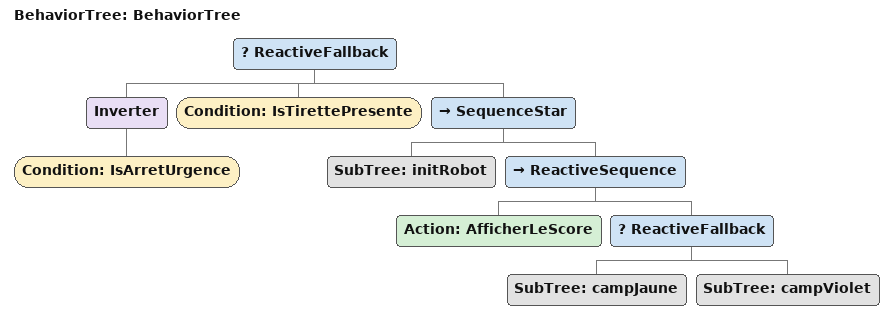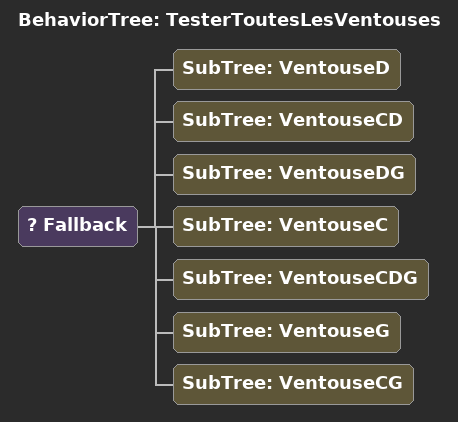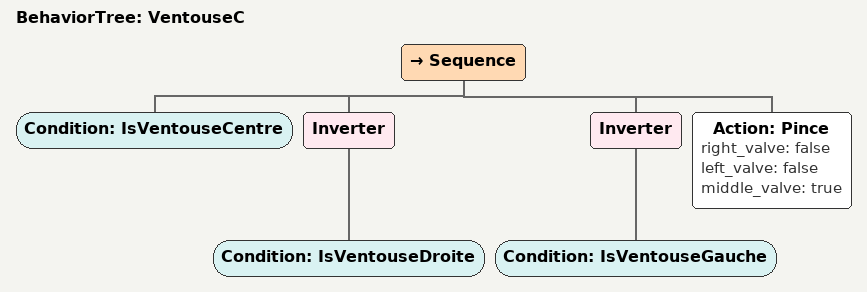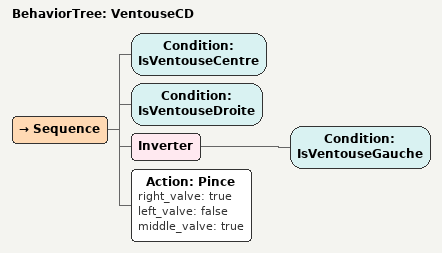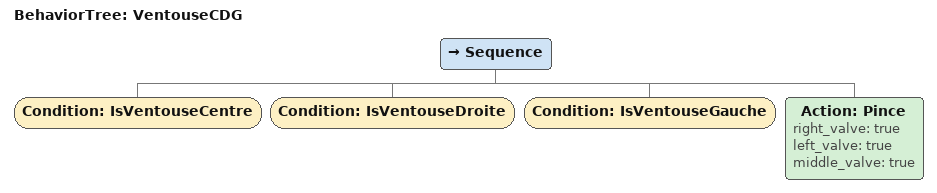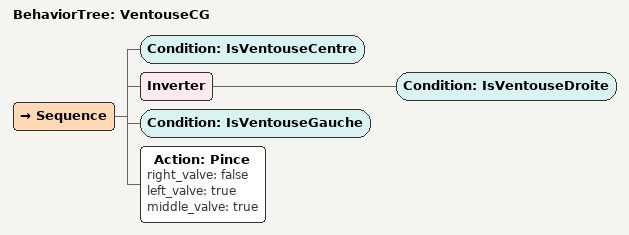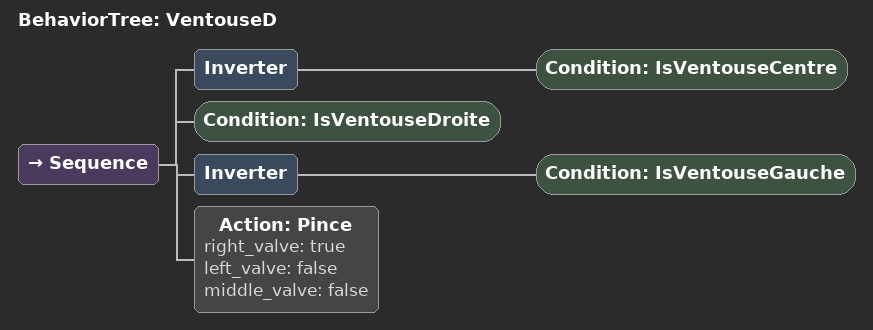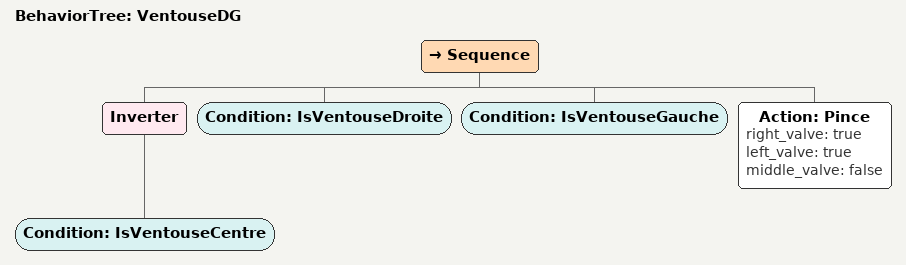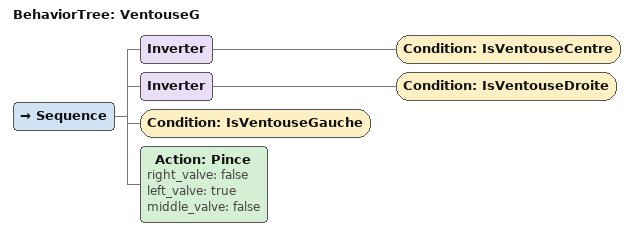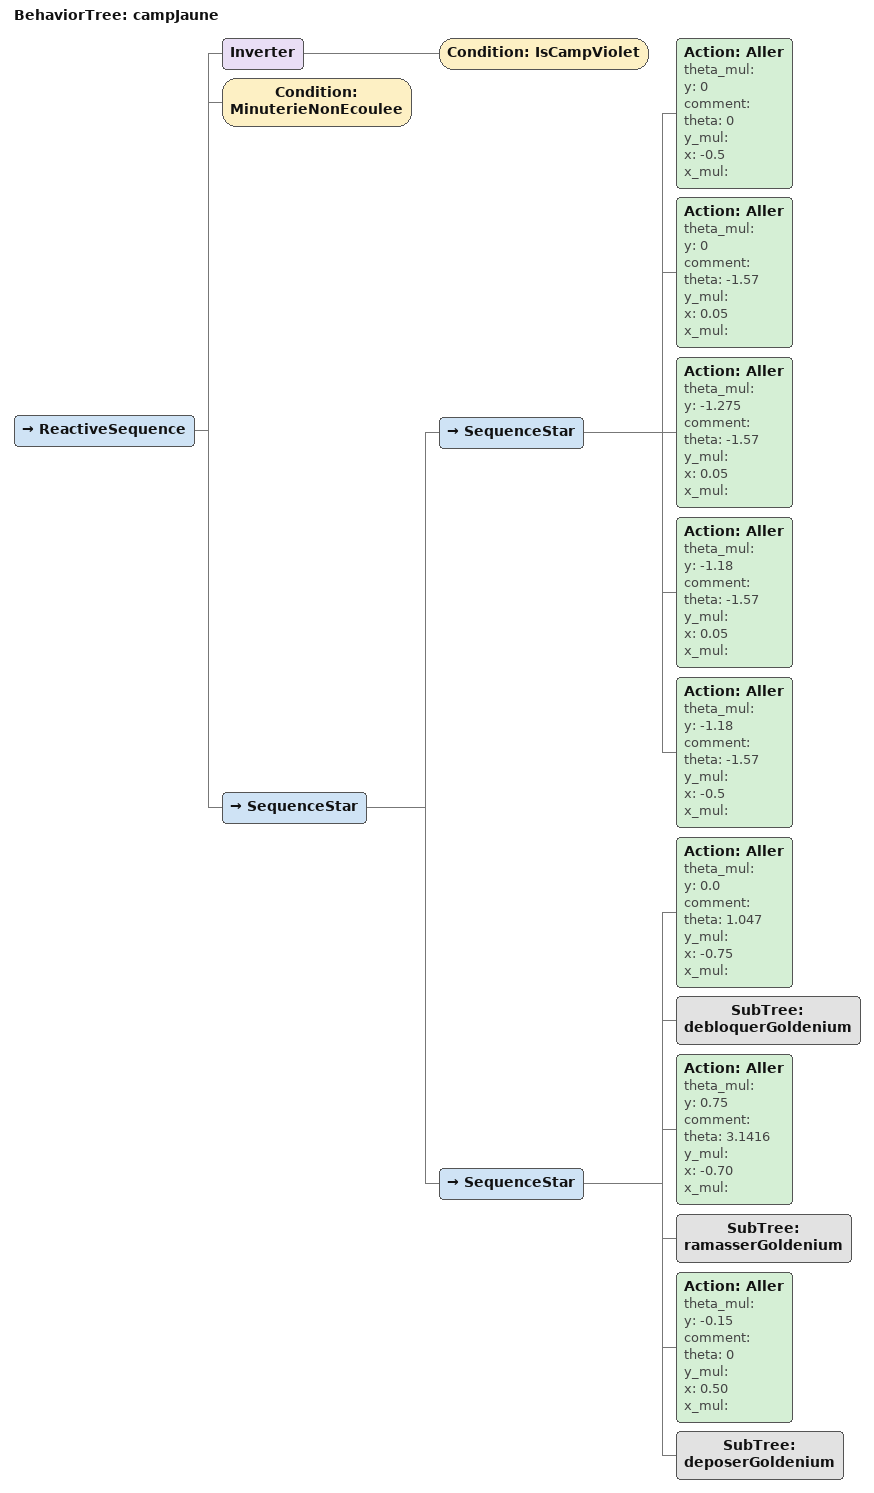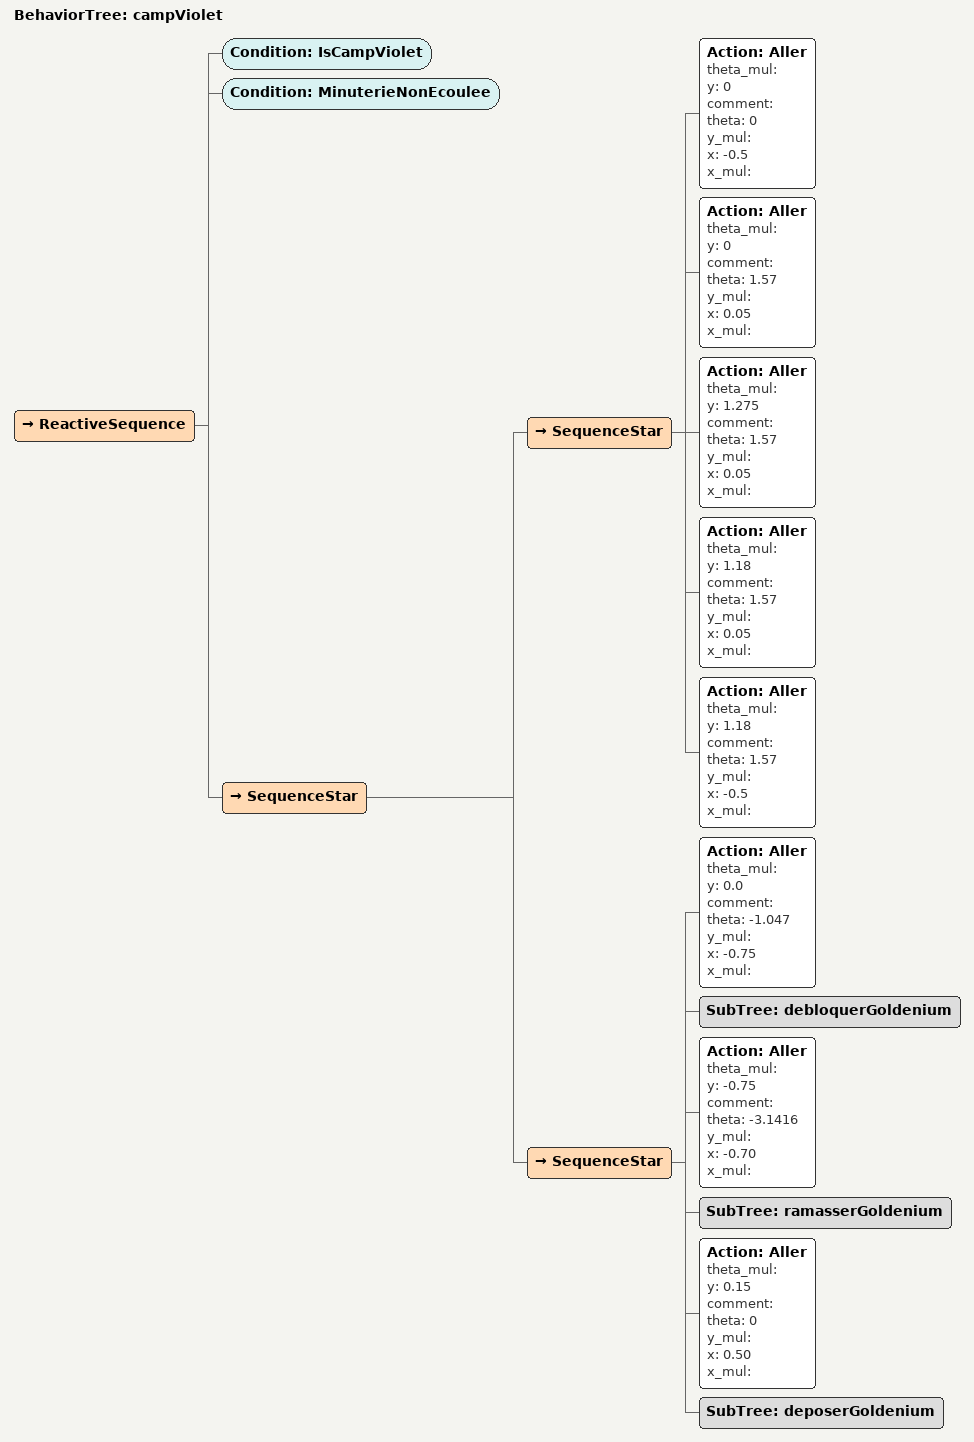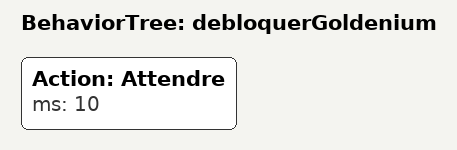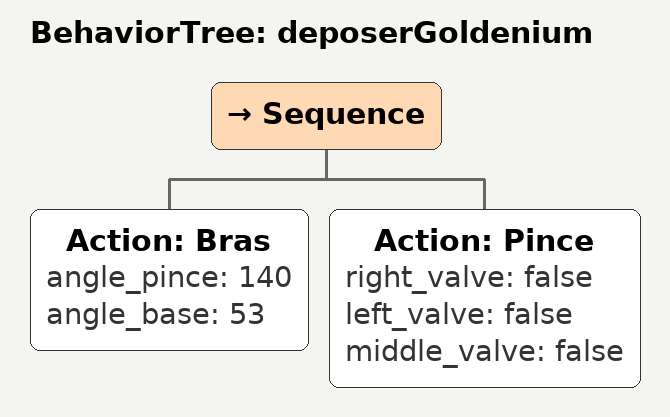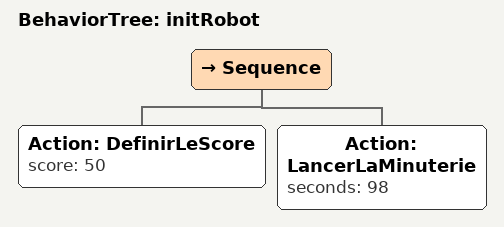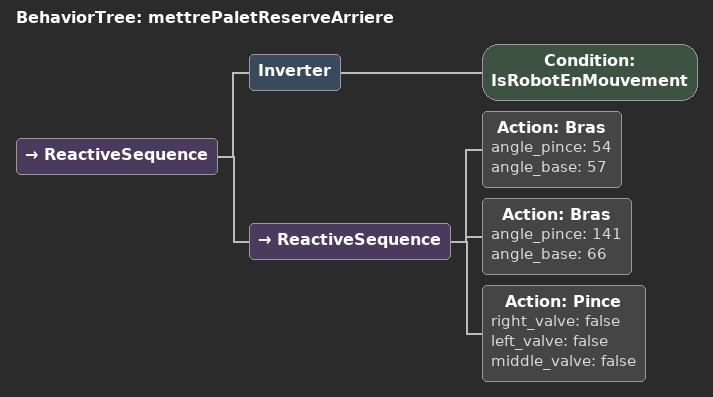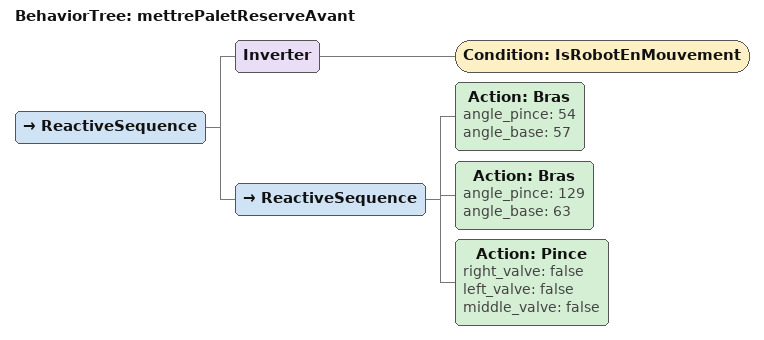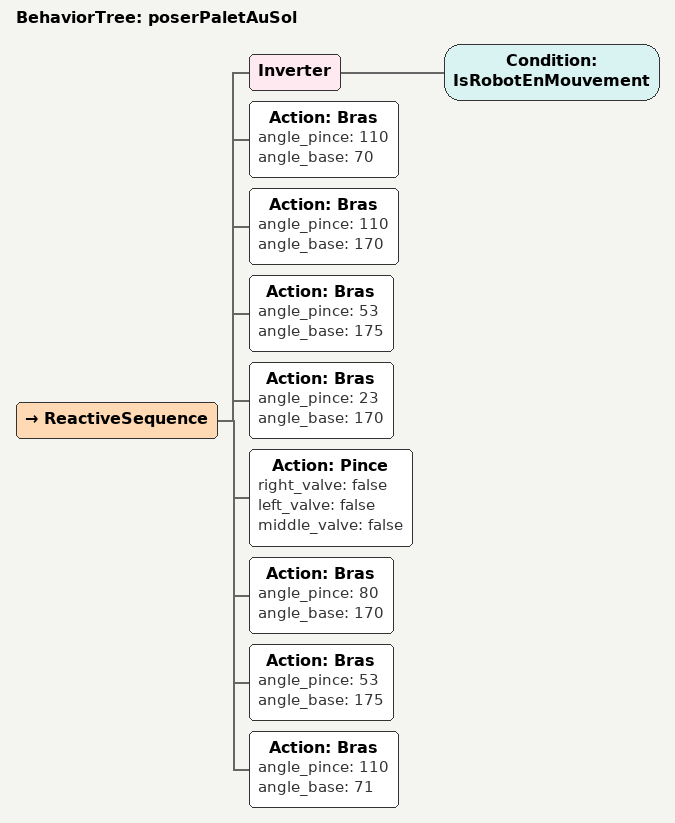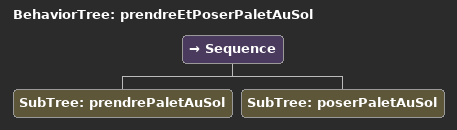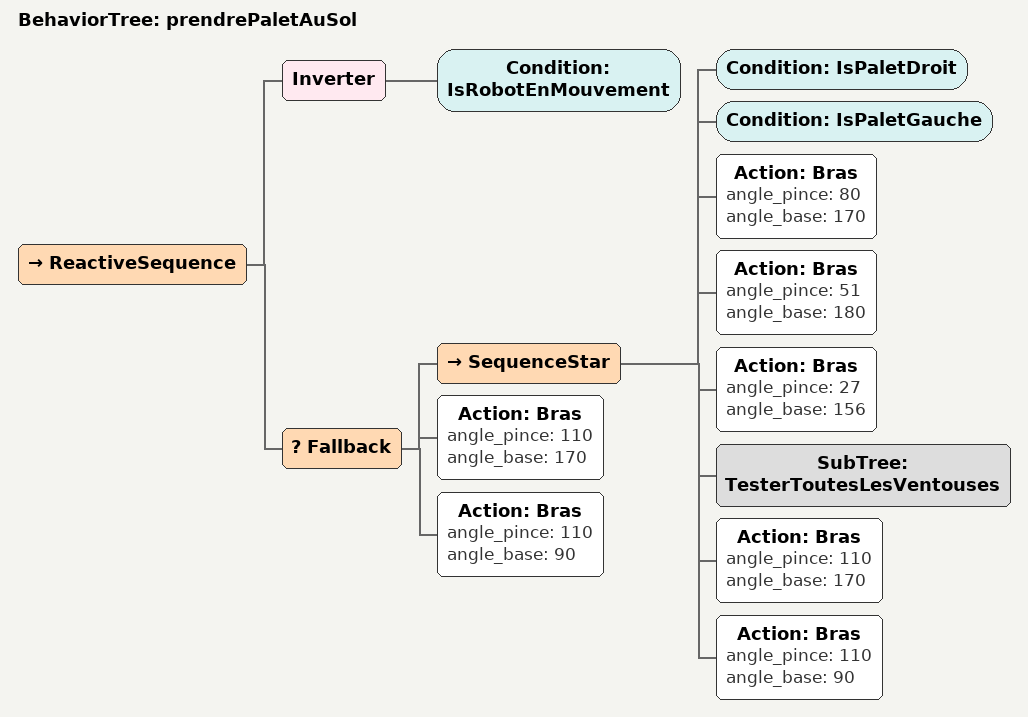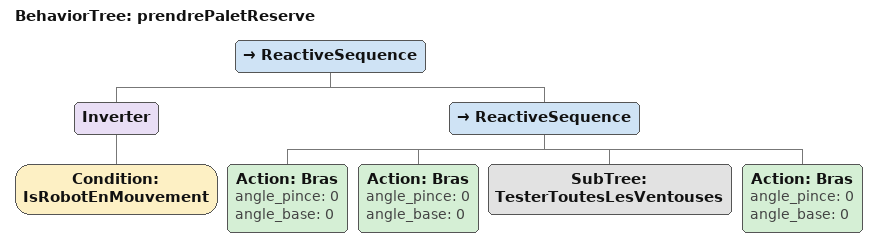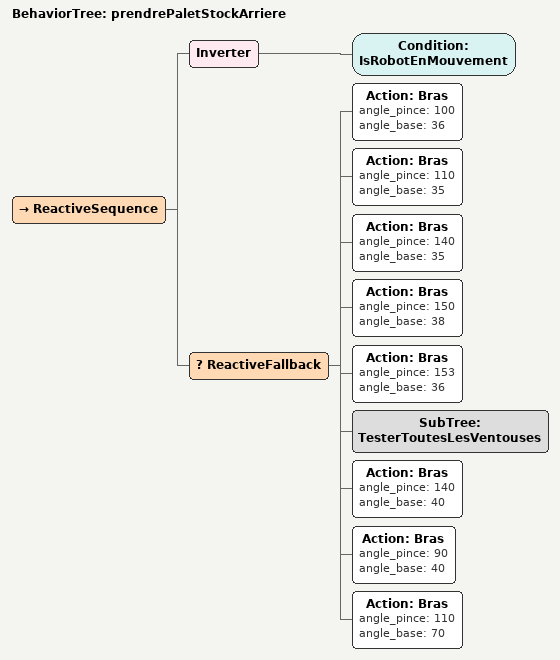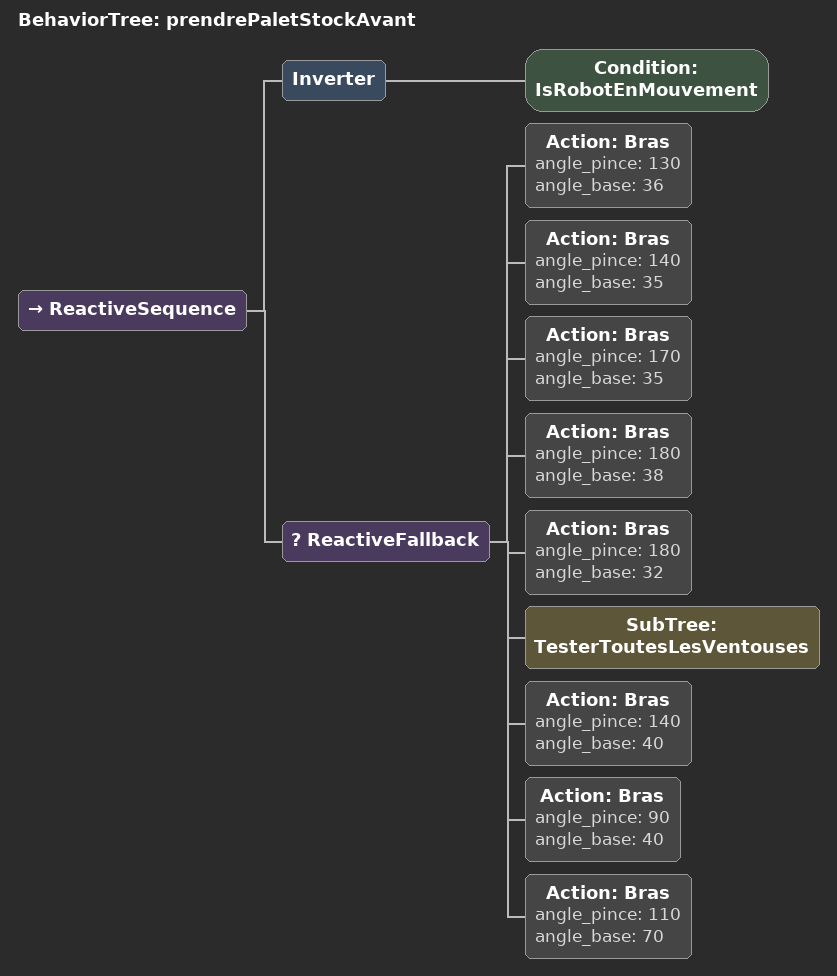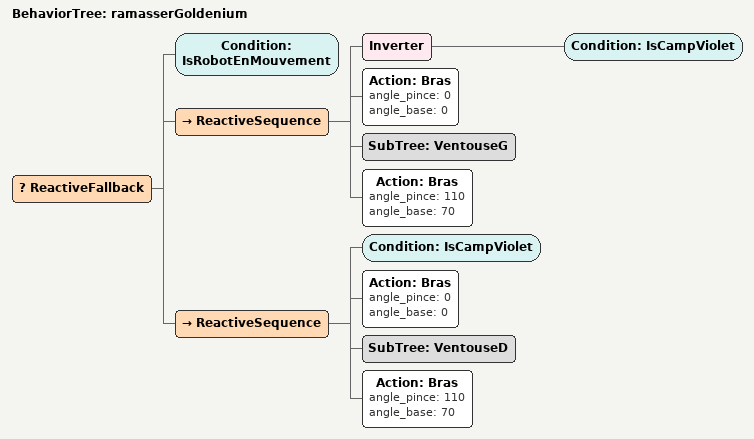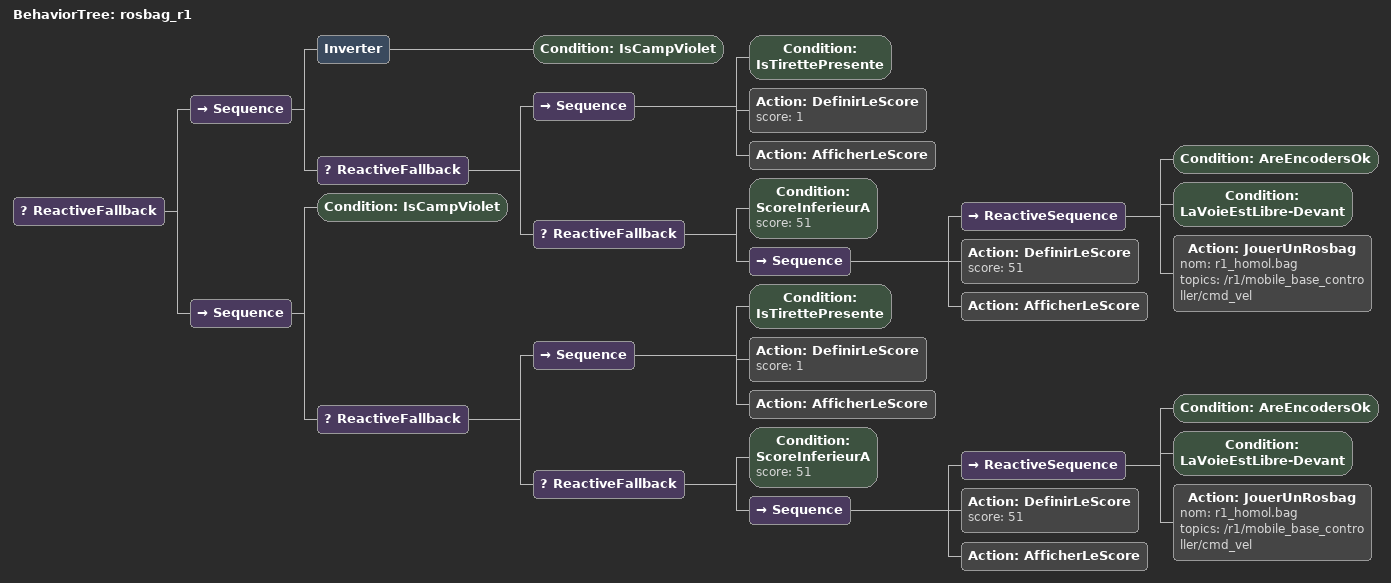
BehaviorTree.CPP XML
<root main_tree_to_execute="rosbag_r1">
    <BehaviorTree ID="BehaviorTree">
        <ReactiveFallback>
            <Inverter>
                <Condition ID="IsArretUrgence"/>
            </Inverter>
            <Condition ID="IsTirettePresente"/>
            <SequenceStar>
                <SubTree ID="initRobot"/>
                <ReactiveSequence>
                    <Action ID="AfficherLeScore"/>
                    <ReactiveFallback>
                        <SubTree ID="campJaune"/>
                        <SubTree ID="campViolet"/>
                    </ReactiveFallback>
                </ReactiveSequence>
            </SequenceStar>
        </ReactiveFallback>
    </BehaviorTree>
    <BehaviorTree ID="TesterToutesLesVentouses">
        <Fallback>
            <SubTree ID="VentouseD"/>
            <SubTree ID="VentouseCD"/>
            <SubTree ID="VentouseDG"/>
            <SubTree ID="VentouseC"/>
            <SubTree ID="VentouseCDG"/>
            <SubTree ID="VentouseG"/>
            <SubTree ID="VentouseCG"/>
        </Fallback>
    </BehaviorTree>
    <BehaviorTree ID="VentouseC">
        <Sequence>
            <Condition ID="IsVentouseCentre"/>
            <Inverter>
                <Condition ID="IsVentouseDroite"/>
            </Inverter>
            <Inverter>
                <Condition ID="IsVentouseGauche"/>
            </Inverter>
            <Action ID="Pince" right_valve="false" left_valve="false" middle_valve="true"/>
        </Sequence>
    </BehaviorTree>
    <BehaviorTree ID="VentouseCD">
        <Sequence>
            <Condition ID="IsVentouseCentre"/>
            <Condition ID="IsVentouseDroite"/>
            <Inverter>
                <Condition ID="IsVentouseGauche"/>
            </Inverter>
            <Action ID="Pince" right_valve="true" left_valve="false" middle_valve="true"/>
        </Sequence>
    </BehaviorTree>
    <BehaviorTree ID="VentouseCDG">
        <Sequence>
            <Condition ID="IsVentouseCentre"/>
            <Condition ID="IsVentouseDroite"/>
            <Condition ID="IsVentouseGauche"/>
            <Action ID="Pince" right_valve="true" left_valve="true" middle_valve="true"/>
        </Sequence>
    </BehaviorTree>
    <BehaviorTree ID="VentouseCG">
        <Sequence>
            <Condition ID="IsVentouseCentre"/>
            <Inverter>
                <Condition ID="IsVentouseDroite"/>
            </Inverter>
            <Condition ID="IsVentouseGauche"/>
            <Action ID="Pince" right_valve="false" left_valve="true" middle_valve="true"/>
        </Sequence>
    </BehaviorTree>
    <BehaviorTree ID="VentouseD">
        <Sequence>
            <Inverter>
                <Condition ID="IsVentouseCentre"/>
            </Inverter>
            <Condition ID="IsVentouseDroite"/>
            <Inverter>
                <Condition ID="IsVentouseGauche"/>
            </Inverter>
            <Action ID="Pince" right_valve="true" left_valve="false" middle_valve="false"/>
        </Sequence>
    </BehaviorTree>
    <BehaviorTree ID="VentouseDG">
        <Sequence>
            <Inverter>
                <Condition ID="IsVentouseCentre"/>
            </Inverter>
            <Condition ID="IsVentouseDroite"/>
            <Condition ID="IsVentouseGauche"/>
            <Action ID="Pince" right_valve="true" left_valve="true" middle_valve="false"/>
        </Sequence>
    </BehaviorTree>
    <BehaviorTree ID="VentouseG">
        <Sequence>
            <Inverter>
                <Condition ID="IsVentouseCentre"/>
            </Inverter>
            <Inverter>
                <Condition ID="IsVentouseDroite"/>
            </Inverter>
            <Condition ID="IsVentouseGauche"/>
            <Action ID="Pince" right_valve="false" left_valve="true" middle_valve="false"/>
        </Sequence>
    </BehaviorTree>
    <BehaviorTree ID="campJaune">
        <ReactiveSequence>
            <Inverter>
                <Condition ID="IsCampViolet"/>
            </Inverter>
            <Condition ID="MinuterieNonEcoulee"/>
            <SequenceStar>
                <SequenceStar>
                    <Action theta_mul="" y="0" ID="Aller" comment="" theta="0" y_mul="" x="-0.5" x_mul=""/>
                    <Action theta_mul="" y="0" ID="Aller" comment="" theta="-1.57" y_mul="" x="0.05" x_mul=""/>
                    <Action theta_mul="" y="-1.275" ID="Aller" comment="" theta="-1.57" y_mul="" x="0.05" x_mul=""/>
                    <Action theta_mul="" y="-1.18" ID="Aller" comment="" theta="-1.57" y_mul="" x="0.05" x_mul=""/>
                    <Action theta_mul="" y="-1.18" ID="Aller" comment="" theta="-1.57" y_mul="" x="-0.5" x_mul=""/>
                </SequenceStar>
                <SequenceStar>
                    <Action theta_mul="" y="0.0" ID="Aller" comment="" theta="1.047" y_mul="" x="-0.75" x_mul=""/>
                    <SubTree ID="debloquerGoldenium"/>
                    <Action theta_mul="" y="0.75" ID="Aller" comment="" theta="3.1416" y_mul="" x="-0.70" x_mul=""/>
                    <SubTree ID="ramasserGoldenium"/>
                    <Action theta_mul="" y="-0.15" ID="Aller" comment="" theta="0" y_mul="" x="0.50" x_mul=""/>
                    <SubTree ID="deposerGoldenium"/>
                </SequenceStar>
            </SequenceStar>
        </ReactiveSequence>
    </BehaviorTree>
    <BehaviorTree ID="campViolet">
        <ReactiveSequence>
            <Condition ID="IsCampViolet"/>
            <Condition ID="MinuterieNonEcoulee"/>
            <SequenceStar>
                <SequenceStar>
                    <Action theta_mul="" y="0" ID="Aller" comment="" theta="0" y_mul="" x="-0.5" x_mul=""/>
                    <Action theta_mul="" y="0" ID="Aller" comment="" theta="1.57" y_mul="" x="0.05" x_mul=""/>
                    <Action theta_mul="" y="1.275" ID="Aller" comment="" theta="1.57" y_mul="" x="0.05" x_mul=""/>
                    <Action theta_mul="" y="1.18" ID="Aller" comment="" theta="1.57" y_mul="" x="0.05" x_mul=""/>
                    <Action theta_mul="" y="1.18" ID="Aller" comment="" theta="1.57" y_mul="" x="-0.5" x_mul=""/>
                </SequenceStar>
                <SequenceStar>
                    <Action theta_mul="" y="0.0" ID="Aller" comment="" theta="-1.047" y_mul="" x="-0.75" x_mul=""/>
                    <SubTree ID="debloquerGoldenium"/>
                    <Action theta_mul="" y="-0.75" ID="Aller" comment="" theta="-3.1416" y_mul="" x="-0.70" x_mul=""/>
                    <SubTree ID="ramasserGoldenium"/>
                    <Action theta_mul="" y="0.15" ID="Aller" comment="" theta="0" y_mul="" x="0.50" x_mul=""/>
                    <SubTree ID="deposerGoldenium"/>
                </SequenceStar>
            </SequenceStar>
        </ReactiveSequence>
    </BehaviorTree>
    <BehaviorTree ID="debloquerGoldenium">
        <Action ms="10" ID="Attendre"/>
    </BehaviorTree>
    <BehaviorTree ID="deposerGoldenium">
        <Sequence>
            <Action angle_pince="140" ID="Bras" angle_base="53"/>
            <Action ID="Pince" right_valve="false" left_valve="false" middle_valve="false"/>
        </Sequence>
    </BehaviorTree>
    <BehaviorTree ID="initRobot">
        <Sequence>
            <Action score="50" ID="DefinirLeScore"/>
            <Action seconds="98" ID="LancerLaMinuterie"/>
        </Sequence>
    </BehaviorTree>
    <BehaviorTree ID="mettrePaletReserveArriere">
        <ReactiveSequence>
            <Inverter>
                <Condition ID="IsRobotEnMouvement"/>
            </Inverter>
            <ReactiveSequence>
                <Action angle_pince="54" angle_base="57" ID="Bras"/>
                <Action angle_pince="141" angle_base="66" ID="Bras"/>
                <Action right_valve="false" left_valve="false" middle_valve="false" ID="Pince"/>
            </ReactiveSequence>
        </ReactiveSequence>
    </BehaviorTree>
    <BehaviorTree ID="mettrePaletReserveAvant">
        <ReactiveSequence>
            <Inverter>
                <Condition ID="IsRobotEnMouvement"/>
            </Inverter>
            <ReactiveSequence>
                <Action angle_pince="54" angle_base="57" ID="Bras"/>
                <Action angle_pince="129" angle_base="63" ID="Bras"/>
                <Action right_valve="false" left_valve="false" middle_valve="false" ID="Pince"/>
            </ReactiveSequence>
        </ReactiveSequence>
    </BehaviorTree>
    <BehaviorTree ID="poserPaletAuSol">
        <ReactiveSequence>
            <Inverter>
                <Condition ID="IsRobotEnMouvement"/>
            </Inverter>
            <Action angle_pince="110" ID="Bras" angle_base="70"/>
            <Action angle_pince="110" ID="Bras" angle_base="170"/>
            <Action angle_pince="53" ID="Bras" angle_base="175"/>
            <Action angle_pince="23" ID="Bras" angle_base="170"/>
            <Action ID="Pince" right_valve="false" left_valve="false" middle_valve="false"/>
            <Action angle_pince="80" ID="Bras" angle_base="170"/>
            <Action angle_pince="53" ID="Bras" angle_base="175"/>
            <Action angle_pince="110" ID="Bras" angle_base="71"/>
        </ReactiveSequence>
    </BehaviorTree>
    <BehaviorTree ID="prendreEtPoserPaletAuSol">
        <Sequence>
            <SubTree ID="prendrePaletAuSol"/>
            <SubTree ID="poserPaletAuSol"/>
        </Sequence>
    </BehaviorTree>
    <BehaviorTree ID="prendrePaletAuSol">
        <ReactiveSequence>
            <Inverter>
                <Condition ID="IsRobotEnMouvement"/>
            </Inverter>
            <Fallback>
                <SequenceStar>
                    <Condition ID="IsPaletDroit"/>
                    <Condition ID="IsPaletGauche"/>
                    <Action angle_pince="80" ID="Bras" angle_base="170"/>
                    <Action angle_pince="51" ID="Bras" angle_base="180"/>
                    <Action angle_pince="27" ID="Bras" angle_base="156"/>
                    <SubTree ID="TesterToutesLesVentouses"/>
                    <Action angle_pince="110" ID="Bras" angle_base="170"/>
                    <Action angle_pince="110" ID="Bras" angle_base="90"/>
                </SequenceStar>
                <Action angle_pince="110" ID="Bras" angle_base="170"/>
                <Action angle_pince="110" ID="Bras" angle_base="90"/>
            </Fallback>
        </ReactiveSequence>
    </BehaviorTree>
    <BehaviorTree ID="prendrePaletReserve">
        <ReactiveSequence>
            <Inverter>
                <Condition ID="IsRobotEnMouvement"/>
            </Inverter>
            <ReactiveSequence>
                <Action angle_pince="0" ID="Bras" angle_base="0"/>
                <Action angle_pince="0" ID="Bras" angle_base="0"/>
                <SubTree ID="TesterToutesLesVentouses"/>
                <Action angle_pince="0" ID="Bras" angle_base="0"/>
            </ReactiveSequence>
        </ReactiveSequence>
    </BehaviorTree>
    <BehaviorTree ID="prendrePaletStockArriere">
        <ReactiveSequence>
            <Inverter>
                <Condition ID="IsRobotEnMouvement"/>
            </Inverter>
            <ReactiveFallback>
                <Action angle_pince="100" angle_base="36" ID="Bras"/>
                <Action angle_pince="110" angle_base="35" ID="Bras"/>
                <Action angle_pince="140" angle_base="35" ID="Bras"/>
                <Action angle_pince="150" angle_base="38" ID="Bras"/>
                <Action angle_pince="153" angle_base="36" ID="Bras"/>
                <SubTree ID="TesterToutesLesVentouses"/>
                <Action angle_pince="140" angle_base="40" ID="Bras"/>
                <Action angle_pince="90" angle_base="40" ID="Bras"/>
                <Action angle_pince="110" angle_base="70" ID="Bras"/>
            </ReactiveFallback>
        </ReactiveSequence>
    </BehaviorTree>
    <BehaviorTree ID="prendrePaletStockAvant">
        <ReactiveSequence>
            <Inverter>
                <Condition ID="IsRobotEnMouvement"/>
            </Inverter>
            <ReactiveFallback>
                <Action angle_pince="130" ID="Bras" angle_base="36"/>
                <Action angle_pince="140" ID="Bras" angle_base="35"/>
                <Action angle_pince="170" ID="Bras" angle_base="35"/>
                <Action angle_pince="180" ID="Bras" angle_base="38"/>
                <Action angle_pince="180" ID="Bras" angle_base="32"/>
                <SubTree ID="TesterToutesLesVentouses"/>
                <Action angle_pince="140" ID="Bras" angle_base="40"/>
                <Action angle_pince="90" ID="Bras" angle_base="40"/>
                <Action angle_pince="110" ID="Bras" angle_base="70"/>
            </ReactiveFallback>
        </ReactiveSequence>
    </BehaviorTree>
    <BehaviorTree ID="ramasserGoldenium">
        <ReactiveFallback>
            <Condition ID="IsRobotEnMouvement"/>
            <ReactiveSequence>
                <Inverter>
                    <Condition ID="IsCampViolet"/>
                </Inverter>
                <Action angle_pince="0" ID="Bras" angle_base="0"/>
                <SubTree ID="VentouseG"/>
                <Action angle_pince="110" ID="Bras" angle_base="70"/>
            </ReactiveSequence>
            <ReactiveSequence>
                <Condition ID="IsCampViolet"/>
                <Action angle_pince="0" ID="Bras" angle_base="0"/>
                <SubTree ID="VentouseD"/>
                <Action angle_pince="110" ID="Bras" angle_base="70"/>
            </ReactiveSequence>
        </ReactiveFallback>
    </BehaviorTree>
    <BehaviorTree ID="rosbag_r1">
        <ReactiveFallback>
            <Sequence>
                <Inverter>
                    <Condition ID="IsCampViolet"/>
                </Inverter>
                <ReactiveFallback>
                    <Sequence>
                        <Condition ID="IsTirettePresente"/>
                        <Action ID="DefinirLeScore" score="1"/>
                        <Action ID="AfficherLeScore"/>
                    </Sequence>
                    <ReactiveFallback>
                        <Condition ID="ScoreInferieurA" score="51"/>
                        <Sequence>
                            <ReactiveSequence>
                                <Condition ID="AreEncodersOk"/>
                                <Condition ID="LaVoieEstLibre-Devant"/>
                                <Action nom="r1_homol.bag" ID="JouerUnRosbag" topics="/r1/mobile_base_controller/cmd_vel"/>
                            </ReactiveSequence>
                            <Action ID="DefinirLeScore" score="51"/>
                            <Action ID="AfficherLeScore"/>
                        </Sequence>
                    </ReactiveFallback>
                </ReactiveFallback>
            </Sequence>
            <Sequence>
                <Condition ID="IsCampViolet"/>
                <ReactiveFallback>
                    <Sequence>
                        <Condition ID="IsTirettePresente"/>
                        <Action ID="DefinirLeScore" score="1"/>
                        <Action ID="AfficherLeScore"/>
                    </Sequence>
                    <ReactiveFallback>
                        <Condition ID="ScoreInferieurA" score="51"/>
                        <Sequence>
                            <ReactiveSequence>
                                <Condition ID="AreEncodersOk"/>
                                <Condition ID="LaVoieEstLibre-Devant"/>
                                <Action nom="r1_homol.bag" ID="JouerUnRosbag" topics="/r1/mobile_base_controller/cmd_vel"/>
                            </ReactiveSequence>
                            <Action ID="DefinirLeScore" score="51"/>
                            <Action ID="AfficherLeScore"/>
                        </Sequence>
                    </ReactiveFallback>
                </ReactiveFallback>
            </Sequence>
        </ReactiveFallback>
    </BehaviorTree>
</root>
